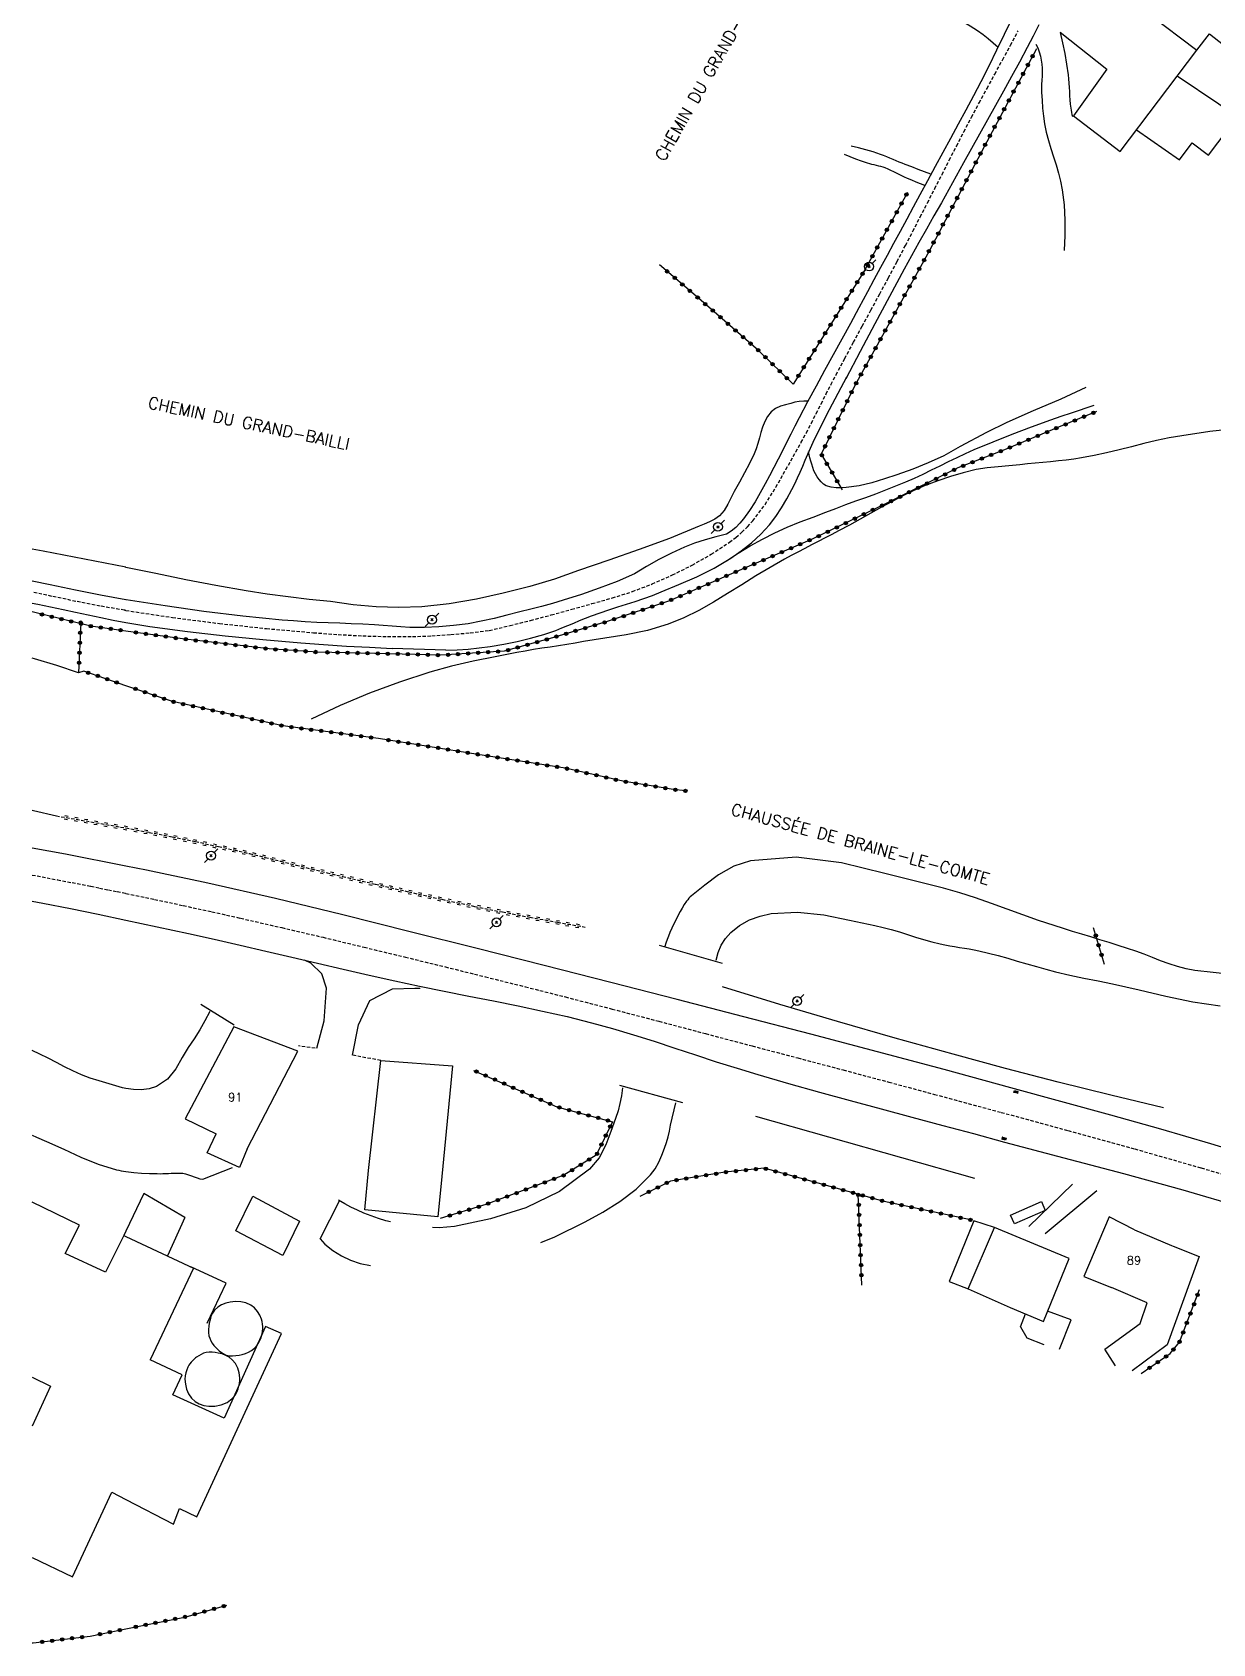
# Model space of a CAD drawing. Header units: millimetres. Extents: x 145000 to 146000, y 142999 to 144002.
# Drawn here: x 145000 to 145176.3, y 143210.7 to 143451.3 of the extents above; entities that cross this region are included whole.
import ezdxf
from ezdxf.enums import TextEntityAlignment as Align

# ---------------------------------------------------------------- set-up
doc = ezdxf.new("R2010")
doc.units = ezdxf.units.MM
doc.linetypes.add('DASHED', pattern=[0.75, 0.5, -0.25])
doc.layers.get('0').update_dxf_attribs({"linetype": 'CONTINUOUS'})
for name, color, linetype in [('W0001', 6, 'DASHED'), ('W0008', 7, 'CONTINUOUS'), ('W0017', 7, 'CONTINUOUS'), ('W0071', 7, 'CONTINUOUS'), ('W0101', 7, 'CONTINUOUS'), ('W0104', 1, 'CONTINUOUS'), ('W0112', 1, 'DASHED'), ('W0120', 7, 'CONTINUOUS'), ('W0211', 2, 'CONTINUOUS'), ('W0214', 2, 'CONTINUOUS'), ('W0220', 5, 'DASHED'), ('W0300', 7, 'CONTINUOUS'), ('W0322', 7, 'CONTINUOUS'), ('W0323', 7, 'CONTINUOUS'), ('W0401', 7, 'CONTINUOUS'), ('W0473', 7, 'CONTINUOUS'), ('W0510', 5, 'CONTINUOUS'), ('W0989', 7, 'CONTINUOUS'), ('W0991', 7, 'CONTINUOUS')]:
    doc.layers.add(name, color=color, linetype=linetype)
doc.styles.get("Standard").update_dxf_attribs({"font": 'romans.shx', "width": 0.85})

# ---------------------------------------------------------------- blocks, each defined once
blk = doc.blocks.new('T473')
for p, q in [((-0.166667, 0.166667), (0.166667, -0.166667)), ((-0.166667, -0.166667), (0.166667, 0.166667)), ((0.500001, 0.500001), (1.000002, 1.000002)), ((-1.000002, -1.000002), (-0.500001, -0.500001))]:
    blk.add_line(p, q)
blk.add_ellipse((0, 0), major_axis=(0.471405, 0.471405), ratio=1, start_param=5.4977871438, end_param=11.780972451)
blk = doc.blocks.new('T401')
for p, q in [((-0.3, 0.3), (0, 0.3)), ((-0.3, -0.25), (-0.3, 0.3)), ((-0.3, 0.15), (0, 0.15)), ((-0.3, 0), (0, 0)), ((0, 0.3), (0, -0.25)), ((-0.3, -0.15), (0, -0.15)), ((-0.3, -0.25), (-0.3, -0.3)), ((-0.3, -0.3), (0, -0.3)), ((0, -0.3), (0, -0.25))]:
    blk.add_line(p, q)
blk = doc.blocks.new('t323o')
at = {"color": 0, "linetype": 'Continuous'}
for radius in [0.25, 0.15]:
    blk.add_circle((0, 0), radius, dxfattribs=at)
blk = doc.blocks.new('t322o')
at = {"color": 0, "linetype": 'Continuous'}
for radius in [0.25, 0.15]:
    blk.add_circle((0, 0), radius, dxfattribs=at)
blk = doc.blocks.new('t220o')
at = {"color": 0, "linetype": 'Continuous'}
for p, q in [((-0.25, 0.25), (0.25, 0.25)), ((-0.25, -0.25), (0.25, -0.25))]:
    blk.add_line(p, q, dxfattribs=at)

msp = doc.modelspace()

# ---------------------------------------------------------------- linework, layer by layer
at = {"layer": 'W0001'}
for points in [[(145014, 143364.96), (145020.97, 143363.92), (145027.96, 143363.02), (145034.97, 143362.26), (145041.99, 143361.64), (145045.68, 143361.37), (145049.37, 143361.17), (145053.07, 143361.06), (145056.77, 143361.07), (145059.65, 143361.17), (145062.52, 143361.36), (145065.39, 143361.63), (145068.25, 143361.98), (145071.35, 143362.71), (145074.43, 143363.48), (145077.5, 143364.29), (145080.56, 143365.14), (145083.59, 143365.98), (145086.63, 143366.84), (145089.64, 143367.79), (145092.59, 143368.92), (145095.59, 143370.26), (145098.54, 143371.73), (145101.4, 143373.36), (145104.14, 143375.17), (145105.08, 143375.88), (145105.97, 143376.65), (145106.81, 143377.47), (145107.6, 143378.35), (145109.43, 143380.79), (145111.05, 143383.37), (145112.55, 143386.01), (145114.04, 143388.65), (145114.83, 143390.07), (145115.6, 143391.5), (145116.35, 143392.94), (145117.09, 143394.39), (145117.82, 143395.84), (145118.55, 143397.29), (145119.29, 143398.73), (145120.04, 143400.17), (145121.33, 143402.59), (145122.63, 143405), (145123.94, 143407.41), (145125.25, 143409.81), (145126.55, 143412.22), (145127.85, 143414.63), (145129.14, 143417.05), (145130.41, 143419.48), (145131.51, 143421.59), (145132.6, 143423.72), (145133.69, 143425.84), (145134.78, 143427.96), (145135.87, 143430.08), (145136.95, 143432.21), (145138.05, 143434.33), (145139.14, 143436.45), (145140.27, 143438.61), (145141.42, 143440.77), (145142.58, 143442.92), (145143.75, 143445.06), (145144.92, 143447.21), (145146.08, 143449.36), (145147.23, 143451.52)], [(145014, 143364.96), (145013.94, 143364.97), (145013.87, 143364.98), (145013.81, 143364.99), (145013.75, 143365), (145010.13, 143365.62), (145006.52, 143366.32), (145002.92, 143367.07), (145000, 143367.7)], [(145000, 143325.46), (145003.78, 143324.75), (145008.74, 143323.78), (145010.06, 143323.52), (145011.37, 143323.25), (145012.69, 143322.99), (145014, 143322.72)], [(145014, 143322.72), (145018.28, 143321.82), (145022.56, 143320.9), (145026.84, 143319.97), (145031.11, 143319.01), (145037.27, 143317.6), (145043.43, 143316.16), (145049.57, 143314.68), (145055.72, 143313.2), (145061.7, 143311.74), (145067.67, 143310.26), (145073.64, 143308.77), (145079.61, 143307.26), (145086.59, 143305.45), (145093.57, 143303.63), (145100.54, 143301.78), (145107.51, 143299.94), (145114.32, 143298.15), (145121.12, 143296.35), (145127.92, 143294.54), (145134.72, 143292.71), (145144.7, 143290.02), (145154.68, 143287.31), (145164.64, 143284.56), (145174.58, 143281.72), (145180.43, 143280)]]:
    msp.add_lwpolyline(points, dxfattribs=at)
at = {"layer": 'W0008'}
for points in [[(145146.27, 143453.3), (145145.13, 143450.95), (145143.99, 143448.6), (145142.84, 143446.25), (145141.65, 143443.92), (145140.54, 143441.79), (145139.41, 143439.67), (145138.27, 143437.56), (145137.13, 143435.45), (145135.97, 143433.34), (145134.82, 143431.24), (145133.68, 143429.13), (145132.54, 143427.01), (145131.57, 143425.2), (145130.6, 143423.38), (145129.62, 143421.57), (145128.63, 143419.76), (145127.65, 143417.96), (145126.67, 143416.15), (145125.69, 143414.34), (145124.72, 143412.52), (145123.46, 143410.17), (145122.18, 143407.82), (145120.9, 143405.48), (145119.62, 143403.13), (145118.33, 143400.79), (145117.06, 143398.45), (145115.79, 143396.09), (145114.53, 143393.74), (145113.89, 143392.5), (145113.26, 143391.27), (145112.64, 143390.02), (145112.02, 143388.78), (145111.4, 143387.54), (145110.76, 143386.3), (145110.11, 143385.07), (145109.44, 143383.86), (145108.7, 143382.52), (145107.95, 143381.18), (145107.13, 143379.87), (145106.21, 143378.64), (145105.65, 143377.99), (145105.05, 143377.37), (145104.39, 143376.81), (145103.66, 143376.33)], [(145150.34, 143452.4), (145149.46, 143450.7), (145148.57, 143449), (145147.42, 143446.83), (145146.25, 143444.67), (145145.06, 143442.52), (145143.87, 143440.38), (145142.67, 143438.24), (145141.47, 143436.09), (145140.28, 143433.95), (145139.09, 143431.8), (145137.99, 143429.81), (145136.88, 143427.83), (145135.76, 143425.85), (145134.64, 143423.88), (145133.52, 143421.9), (145132.41, 143419.92), (145131.31, 143417.93), (145130.22, 143415.94), (145128.02, 143411.84), (145125.83, 143407.75), (145123.65, 143403.64), (145121.48, 143399.53)], [(145061.78, 143359.04), (145063.44, 143359.09), (145065.1, 143359.2), (145066.75, 143359.37), (145068.4, 143359.6), (145070.42, 143359.93), (145072.42, 143360.34), (145074.41, 143360.81), (145076.39, 143361.37), (145077.3, 143361.66), (145078.2, 143361.99), (145079.09, 143362.35), (145079.98, 143362.71), (145080.86, 143363.09), (145081.74, 143363.46), (145082.63, 143363.82), (145083.53, 143364.16), (145084.82, 143364.62), (145086.12, 143365.06), (145087.43, 143365.48), (145088.74, 143365.89), (145090.04, 143366.31), (145091.35, 143366.75), (145092.64, 143367.22), (145093.92, 143367.72), (145096.58, 143368.83), (145099.23, 143369.99), (145101.83, 143371.27), (145104.33, 143372.76), (145105.89, 143373.86), (145107.39, 143375.05), (145108.79, 143376.35), (145110.1, 143377.75), (145111.06, 143378.99), (145111.91, 143380.3), (145112.68, 143381.65), (145113.42, 143383.01), (145113.87, 143383.87), (145114.28, 143384.75), (145114.68, 143385.63), (145115.06, 143386.52), (145115.43, 143387.42), (145115.81, 143388.31), (145116.21, 143389.19), (145116.62, 143390.07), (145117.83, 143392.53), (145119.07, 143394.98), (145120.34, 143397.41), (145121.64, 143399.83)], [(145103.66, 143376.33), (145102.06, 143375.96), (145100.47, 143375.51), (145098.91, 143374.99), (145097.38, 143374.39), (145095.45, 143373.53), (145093.57, 143372.58), (145091.73, 143371.54), (145089.95, 143370.41)], [(145089.95, 143370.41), (145087.34, 143369.3), (145084.68, 143368.29), (145082, 143367.36), (145079.3, 143366.49), (145077.69, 143366.01), (145076.07, 143365.57), (145074.44, 143365.16), (145072.8, 143364.75), (145070.89, 143364.27), (145068.96, 143363.78), (145067.03, 143363.34), (145065.08, 143362.99), (145062.91, 143362.72), (145060.74, 143362.54), (145058.56, 143362.44), (145056.38, 143362.43)], [(145014, 143366.56), (145010.22, 143367.24), (145006.44, 143367.98), (145002.68, 143368.78), (145000, 143369.36)], [(145000, 143366.05), (145000.84, 143365.89), (145002.72, 143365.5), (145004.6, 143365.1), (145006.47, 143364.69), (145008.35, 143364.29), (145010.23, 143363.9), (145012.11, 143363.53), (145014, 143363.17)], [(145056.38, 143362.43), (145055.06, 143362.53), (145053.74, 143362.63), (145052.42, 143362.72), (145051.1, 143362.81), (145049.37, 143362.9), (145047.65, 143362.98), (145045.93, 143363.05), (145044.2, 143363.12), (145042.48, 143363.19), (145040.75, 143363.28), (145039.03, 143363.39), (145037.31, 143363.53), (145031.47, 143364.12), (145025.64, 143364.82), (145019.83, 143365.63), (145014.03, 143366.55), (145014.02, 143366.55), (145014.02, 143366.55), (145014.01, 143366.55), (145014, 143366.56)], [(145014, 143363.17), (145014.89, 143363.01), (145015.78, 143362.86), (145016.67, 143362.71), (145017.56, 143362.57), (145023.18, 143361.8), (145028.81, 143361.17), (145034.45, 143360.64), (145040.09, 143360.15), (145043.51, 143359.88), (145046.93, 143359.65), (145050.35, 143359.46), (145053.77, 143359.3)], [(145061.78, 143359.04), (145053.77, 143359.3)], [(145014, 143326.78), (145004.97, 143328.56), (145000, 143329.49)], [(145184.5, 143282.74), (145176.01, 143285.32), (145168.56, 143287.51), (145161.09, 143289.61), (145153.61, 143291.66), (145146.12, 143293.7), (145136.17, 143296.4), (145126.21, 143299.05), (145116.25, 143301.68), (145106.27, 143304.28), (145096.33, 143306.87), (145086.38, 143309.43), (145076.43, 143311.97), (145066.46, 143314.47), (145056.43, 143316.99), (145046.39, 143319.51), (145036.33, 143321.95), (145026.23, 143324.23), (145023.18, 143324.88), (145020.12, 143325.52), (145017.06, 143326.16), (145014, 143326.78)], [(145000, 143321.57), (145001.6, 143321.27), (145005.74, 143320.45), (145009.87, 143319.6), (145014, 143318.74)], [(145014, 143318.74), (145016.33, 143318.24), (145018.66, 143317.74), (145020.99, 143317.23), (145023.32, 143316.73), (145027.18, 143315.87), (145031.04, 143315), (145034.89, 143314.1), (145038.75, 143313.2), (145042.6, 143312.3), (145046.45, 143311.4), (145050.31, 143310.51), (145054.17, 143309.65), (145057.84, 143308.86), (145061.51, 143308.12), (145065.19, 143307.39), (145068.87, 143306.67), (145072.55, 143305.93), (145076.22, 143305.15), (145079.88, 143304.32), (145083.53, 143303.41), (145086.66, 143302.55), (145089.78, 143301.62), (145092.89, 143300.64), (145095.98, 143299.62), (145099.06, 143298.6), (145102.15, 143297.58), (145105.25, 143296.6), (145108.37, 143295.66), (145112.95, 143294.34), (145117.55, 143293.05), (145122.15, 143291.79), (145126.76, 143290.54), (145131.36, 143289.31), (145135.97, 143288.08), (145140.58, 143286.84), (145145.19, 143285.59), (145154.06, 143283.21), (145162.95, 143280.87), (145171.83, 143278.46), (145180.65, 143275.87)]]:
    msp.add_lwpolyline(points, dxfattribs=at)
at = {"layer": 'W0017'}
for points in [[(145042.49, 143299.59), (145043.58, 143303.7), (145043.96, 143308.57), (145043.24, 143310.72), (145041.62, 143312.31), (145040.64, 143312.76)], [(145047.81, 143298.57), (145048.7, 143303.11), (145050.39, 143306.72), (145053.82, 143308.49), (145057.15, 143308.57), (145057.92, 143308.55)], [(145155.35, 143279.28), (145148.84, 143272.98)], [(145151.28, 143271.91), (145158.98, 143278.36)]]:
    msp.add_lwpolyline(points, dxfattribs=at)
at = {"layer": 'W0071'}
for points in [[(145144.23, 143449.02), (145143.51, 143449.68), (145142.75, 143450.32), (145141.98, 143450.93), (145141.18, 143451.51), (145140.63, 143451.88), (145140.06, 143452.23), (145139.48, 143452.56), (145138.89, 143452.87)], [(145149.87, 143449.54), (145150.15, 143448.96), (145150.38, 143448.36), (145150.56, 143447.75), (145150.69, 143447.13), (145150.77, 143446.53), (145150.81, 143445.92), (145150.81, 143445.32), (145150.79, 143444.72), (145150.75, 143444.12), (145150.73, 143443.52), (145150.72, 143442.92), (145150.73, 143442.32), (145150.79, 143441.14), (145150.87, 143439.96), (145150.99, 143438.79), (145151.16, 143437.62), (145151.43, 143436.37), (145151.75, 143435.14), (145152.12, 143433.92), (145152.51, 143432.71), (145152.9, 143431.5), (145153.26, 143430.28), (145153.57, 143429.04), (145153.81, 143427.79), (145154.09, 143425.52), (145154.21, 143423.24), (145154.2, 143420.96), (145154.12, 143418.69)], [(145153.5, 143451.28), (145153.86, 143449.71), (145154.18, 143448.12), (145154.45, 143446.54), (145154.69, 143444.94), (145154.76, 143444.32), (145154.81, 143443.7), (145154.85, 143443.07), (145154.88, 143442.45), (145154.91, 143441.82), (145154.95, 143441.2), (145155, 143440.58), (145155.08, 143439.95), (145155.13, 143439.65), (145155.19, 143439.34), (145155.26, 143439.04), (145155.33, 143438.74)], [(145133.29, 143428.42), (145132.64, 143428.67), (145131.99, 143428.93), (145131.34, 143429.2), (145130.7, 143429.48), (145130.28, 143429.66), (145129.87, 143429.86), (145129.47, 143430.07), (145129.06, 143430.28), (145128.65, 143430.48), (145128.23, 143430.68), (145127.81, 143430.86), (145127.39, 143431.03), (145127.06, 143431.14), (145126.73, 143431.24), (145126.4, 143431.32), (145126.06, 143431.4), (145125.73, 143431.48), (145125.39, 143431.56), (145125.06, 143431.65), (145124.73, 143431.75), (145123.86, 143432.04), (145123, 143432.35), (145122.14, 143432.69), (145121.3, 143433.04)], [(145134.2, 143430.13), (145133.25, 143430.47), (145132.29, 143430.82), (145131.33, 143431.18), (145130.38, 143431.54), (145129.92, 143431.73), (145129.46, 143431.92), (145129, 143432.12), (145128.54, 143432.32), (145128.08, 143432.52), (145127.61, 143432.71), (145127.14, 143432.89), (145126.67, 143433.06), (145125.59, 143433.42), (145124.5, 143433.74), (145123.4, 143434.03), (145122.29, 143434.3)], [(145157.32, 143398.23), (145157.32, 143398.23), (145157.32, 143398.23), (145153.6, 143396.52), (145149.45, 143394.79), (145149.45, 143394.79), (145145.55, 143393.03), (145145.55, 143393.03), (145145.55, 143393.03), (145142.49, 143391.53), (145142.49, 143391.53), (145142.49, 143391.53), (145138.59, 143389.45), (145138.59, 143389.45), (145138.59, 143389.45), (145138.59, 143389.45), (145136.12, 143388.03), (145133.81, 143387.02), (145131.48, 143386.06), (145129.11, 143385.21), (145127.27, 143384.61), (145125.4, 143384.04), (145123.5, 143383.59), (145121.56, 143383.33), (145120.82, 143383.28), (145120.06, 143383.26), (145119.3, 143383.35), (145118.56, 143383.58), (145118.15, 143383.83), (145117.79, 143384.16), (145117.49, 143384.52), (145117.21, 143384.9), (145116.95, 143385.35), (145116.74, 143385.83), (145116.56, 143386.33), (145116.4, 143386.82), (145116.25, 143387.27), (145116.13, 143387.73), (145116.02, 143388.19), (145115.93, 143388.66)], [(145103.69, 143372.38), (145105.43, 143373.53), (145107.21, 143374.61), (145109.03, 143375.62), (145110.88, 143376.57), (145112.76, 143377.42), (145114.67, 143378.18), (145116.6, 143378.91), (145118.52, 143379.64), (145120.01, 143380.21), (145121.51, 143380.76), (145123, 143381.31), (145124.5, 143381.85), (145126, 143382.4), (145127.49, 143382.97), (145128.98, 143383.55), (145130.45, 143384.16), (145131.74, 143384.73), (145133.02, 143385.32), (145134.3, 143385.94), (145135.56, 143386.56), (145136.83, 143387.19), (145138.1, 143387.81), (145139.37, 143388.41), (145140.67, 143388.98), (145143.5, 143390.16), (145146.35, 143391.29), (145149.23, 143392.37), (145152.11, 143393.42), (145153.65, 143393.96), (145155.19, 143394.47), (145158.59, 143395.62)]]:
    msp.add_lwpolyline(points, dxfattribs=at)
at = {"layer": 'W0101'}
for points in [[(145032.1, 143284.56), (145039.68, 143299.18), (145030.11, 143302.8), (145022.82, 143289.04), (145027.48, 143286.79)], [(145032.1, 143284.56), (145030.93, 143281.78), (145026.14, 143283.98), (145027.48, 143286.79)], [(145164.62, 143272.47), (145160.84, 143274.43), (145157.05, 143265.49), (145161.19, 143263.88)], [(145164.62, 143272.47), (145170.15, 143270.13)], [(145170.37, 143270.05), (145174.25, 143268.52), (145169.48, 143255.29), (145164.26, 143251.43)], [(145166.48, 143261.6), (145161.19, 143263.88)], [(145161.76, 143252.17), (145160.18, 143254.65), (145165.43, 143258.48), (145166.48, 143261.6)]]:
    msp.add_lwpolyline(points, dxfattribs=at)
at = {"layer": 'W0104'}
for points in [[(145153.5, 143451.33), (145160.45, 143445.79), (145155.49, 143438.8), (145162.46, 143433.49), (145173.89, 143448.64), (145175.78, 143451.08), (145180.91, 143447.01), (145189.04, 143440.74), (145193.82, 143446.5), (145195.61, 143445.1), (145198.22, 143448.33), (145196.12, 143449.9), (145198.01, 143452.34), (145190.04, 143458.59), (145197.63, 143468.55), (145191.75, 143473.45)], [(145159.68, 143459.42), (145173.89, 143448.64)], [(145164.92, 143436.75), (145171.31, 143432.23), (145173.21, 143434.81), (145175.64, 143432.97), (145179.96, 143438.68), (145177.2, 143440.56), (145170.95, 143444.75)], [(145007.04, 143273.19), (145000, 143276.62)], [(145022.78, 143274.34), (145016.66, 143277.91), (145014, 143272.28)], [(145022.78, 143274.34), (145020.19, 143268.59)], [(145013.7, 143271.64), (145010.92, 143266.16), (145004.93, 143268.94), (145007.04, 143273.19)], [(145014, 143272.28), (145013.7, 143271.64)], [(145013.7, 143271.64), (145014, 143271.5)], [(145014, 143271.5), (145024.08, 143266.76), (145017.63, 143253.08)], [(145139.77, 143263.65), (145143.69, 143272.83)], [(145170.15, 143270.13), (145170.37, 143270.05)], [(145026.12, 143258.56), (145028.95, 143264.5), (145023.67, 143266.95)], [(145147.56, 143258), (145148.32, 143259.92)], [(145153.42, 143254.65), (145155.13, 143259.03), (145151.63, 143260.32)], [(145014, 143232.23), (145021.12, 143228.55), (145022.01, 143230.87), (145024.6, 143229.63), (145037.22, 143256.98), (145034.84, 143258.07), (145028.66, 143244.34), (145021, 143247.85), (145022.4, 143250.81), (145017.63, 143253.08)], [(145147.56, 143258), (145148.52, 143256.34), (145151.04, 143255.35)], [(145000, 143250.47), (145002.72, 143249.16), (145000, 143243.15)], [(145000, 143223.57), (145006.03, 143220.68), (145011.88, 143233.33), (145014, 143232.23)]]:
    msp.add_lwpolyline(points, dxfattribs=at)
for points in [[(145049.66, 143275.48), (145050.2, 143281.32), (145052.04, 143297.76), (145062.78, 143296.98), (145061.18, 143280.45), (145060.58, 143274.44)], [(145032.93, 143277.53), (145039.91, 143273.77), (145037.42, 143268.64), (145030.39, 143272.32)], [(145146.1, 143274.66), (145150.7, 143276.69), (145151.27, 143275.39), (145146.67, 143273.36)], [(145140.63, 143273.8), (145136.93, 143264.77), (145139.77, 143263.65), (145146.05, 143260.88), (145151, 143258.79), (145154.87, 143268.19), (145143.69, 143272.83)], [(145028.95, 143253.79), (145029.44, 143253.68), (145029.93, 143253.66), (145030.41, 143253.7), (145030.89, 143253.77), (145031.37, 143253.87), (145031.84, 143254.01), (145032.3, 143254.2), (145032.73, 143254.46), (145033.17, 143254.83), (145033.57, 143255.26), (145033.89, 143255.74), (145034.14, 143256.27), (145034.25, 143256.62), (145034.33, 143256.97), (145034.39, 143257.33), (145034.42, 143257.69), (145034.42, 143258.05), (145034.39, 143258.41), (145034.32, 143258.77), (145034.23, 143259.12), (145033.98, 143259.74), (145033.64, 143260.31), (145033.2, 143260.82), (145032.66, 143261.23), (145031.92, 143261.56), (145031.13, 143261.74), (145030.34, 143261.77), (145029.55, 143261.69), (145028.9, 143261.54), (145028.28, 143261.29), (145027.71, 143260.94), (145027.21, 143260.49), (145026.9, 143260.05), (145026.69, 143259.56), (145026.55, 143259.05), (145026.44, 143258.55), (145026.36, 143258.09), (145026.32, 143257.62), (145026.32, 143257.14), (145026.39, 143256.67), (145026.51, 143256.28), (145026.68, 143255.91), (145026.88, 143255.56), (145027.13, 143255.23), (145027.51, 143254.8), (145027.93, 143254.39), (145028.42, 143254.05)], [(145024.54, 143253.47), (145024.38, 143253.35), (145024.22, 143253.21), (145024.07, 143253.07), (145023.93, 143252.92), (145023.74, 143252.7), (145023.56, 143252.48), (145023.4, 143252.25), (145023.26, 143251.99), (145023.08, 143251.57), (145022.93, 143251.13), (145022.83, 143250.67), (145022.81, 143250.19), (145022.88, 143249.44), (145023.03, 143248.7), (145023.32, 143247.98), (145023.77, 143247.34), (145024.31, 143246.85), (145024.95, 143246.48), (145025.63, 143246.24), (145026.35, 143246.14), (145027.29, 143246.16), (145028.21, 143246.34), (145029.09, 143246.71), (145029.86, 143247.29), (145030.15, 143247.6), (145030.39, 143247.96), (145030.59, 143248.33), (145030.75, 143248.73), (145030.86, 143249.13), (145030.94, 143249.55), (145030.98, 143249.96), (145030.98, 143250.38), (145030.9, 143251.12), (145030.68, 143251.84), (145030.34, 143252.5), (145029.88, 143253.09), (145029.42, 143253.47), (145028.89, 143253.74), (145028.34, 143253.94), (145027.78, 143254.08), (145027.33, 143254.18), (145026.88, 143254.23), (145026.42, 143254.23), (145025.96, 143254.17), (145025.58, 143254.05), (145025.21, 143253.88), (145024.87, 143253.68)]]:
    msp.add_lwpolyline(points, close=True, dxfattribs=at)
at = {"layer": 'W0112'}
for points in [[(145042.26, 143299.59), (145039.77, 143299.95)], [(145052.04, 143297.76), (145047.81, 143298.57)]]:
    msp.add_lwpolyline(points, dxfattribs=at)
at = {"layer": 'W0120'}
for points in [[(145093.61, 143315.01), (145103.04, 143312.31)], [(145025.16, 143306.2), (145030.17, 143303.11)], [(145097.17, 143291.46), (145087.77, 143294.03)], [(145025.49, 143280.03), (145029.9, 143281.78)], [(145042.99, 143271.13), (145045.89, 143276.83)]]:
    msp.add_lwpolyline(points, dxfattribs=at)
at = {"layer": 'W0211'}
for points in [[(145115.87, 143396.21), (145115.21, 143396.2), (145114.55, 143396.15), (145113.9, 143396.04), (145113.26, 143395.89), (145112.51, 143395.69), (145111.75, 143395.46), (145111.01, 143395.11), (145110.37, 143394.61), (145109.81, 143393.92), (145109.38, 143393.16), (145109.05, 143392.35), (145108.79, 143391.53), (145108.58, 143390.72), (145108.36, 143389.91), (145108.12, 143389.11), (145107.8, 143388.33), (145107.11, 143386.91), (145106.37, 143385.51), (145105.61, 143384.13), (145104.84, 143382.75), (145104.35, 143381.82), (145103.88, 143380.85), (145103.33, 143379.91), (145102.62, 143379.09), (145101.93, 143378.57), (145101.15, 143378.18), (145100.36, 143377.86), (145099.58, 143377.54), (145095.14, 143375.72), (145090.64, 143374.05), (145086.11, 143372.48), (145081.58, 143370.92), (145079.78, 143370.29), (145077.98, 143369.66), (145076.16, 143369.08), (145074.33, 143368.56), (145070.34, 143367.57), (145066.33, 143366.66), (145062.28, 143365.93), (145058.18, 143365.5), (145054.76, 143365.39), (145051.34, 143365.49), (145047.93, 143365.79), (145044.55, 143366.31)], [(145180.05, 143392.13), (145175.85, 143391.66), (145171.66, 143391.06), (145169.77, 143390.72), (145167.89, 143390.32), (145166.02, 143389.87), (145164.16, 143389.41), (145162.3, 143388.94), (145160.43, 143388.49), (145158.56, 143388.08), (145156.67, 143387.73), (145155.53, 143387.56), (145154.38, 143387.41), (145153.23, 143387.28), (145152.08, 143387.17), (145150.93, 143387.06), (145149.78, 143386.95), (145148.64, 143386.84), (145147.49, 143386.72), (145145.86, 143386.57), (145144.23, 143386.43), (145142.59, 143386.26), (145140.98, 143385.99), (145139.03, 143385.53), (145137.11, 143384.98), (145135.21, 143384.34), (145133.35, 143383.62), (145131.67, 143382.89), (145130.02, 143382.09), (145128.4, 143381.25), (145126.8, 143380.37), (145125.21, 143379.48), (145123.62, 143378.58), (145122.02, 143377.7), (145120.41, 143376.83), (145119.4, 143376.31), (145118.39, 143375.79), (145117.38, 143375.26), (145116.37, 143374.74), (145115.36, 143374.22), (145114.35, 143373.69), (145113.34, 143373.16), (145112.34, 143372.62), (145110.18, 143371.4), (145108.05, 143370.12), (145105.95, 143368.8), (145103.85, 143367.48), (145101.71, 143366.19), (145099.53, 143364.98), (145097.28, 143363.87), (145094.97, 143362.91), (145091.87, 143361.97), (145088.69, 143361.34), (145085.5, 143360.84), (145082.34, 143360.32), (145081.1, 143360.09), (145079.85, 143359.89), (145078.6, 143359.69), (145077.35, 143359.5), (145076.1, 143359.31), (145074.86, 143359.11), (145073.61, 143358.9), (145072.37, 143358.67), (145069.11, 143358.04), (145065.84, 143357.39), (145062.6, 143356.66), (145059.39, 143355.77), (145054.85, 143354.27), (145050.37, 143352.6), (145045.97, 143350.75), (145041.64, 143348.72)], [(145014, 143371.4), (145013.99, 143371.4), (145013.99, 143371.4), (145013.98, 143371.4), (145013.97, 143371.41), (145007.79, 143372.62), (145001.61, 143373.8), (145000, 143374.13)], [(145044.55, 143366.31), (145041.38, 143366.62), (145038.22, 143366.99), (145035.07, 143367.41), (145031.93, 143367.89), (145027.43, 143368.67), (145022.95, 143369.55), (145018.47, 143370.48), (145014, 143371.4)], [(145006.93, 143355.65), (145003.65, 143356.72), (145000.35, 143357.74), (145000, 143357.84)]]:
    msp.add_lwpolyline(points, dxfattribs=at)
at = {"layer": 'W0214'}
msp.add_lwpolyline([(145000, 143335.13), (145000.19, 143335.09), (145003.6, 143334.3)], dxfattribs=at)
at = {"layer": 'W0220'}
for points in [[(145003.6, 143334.3), (145014, 143332.49)], [(145014, 143332.49), (145017.46, 143331.83), (145020.92, 143331.15), (145024.38, 143330.45), (145027.83, 143329.72), (145030.15, 143329.2), (145032.47, 143328.66), (145034.79, 143328.1), (145037.1, 143327.52), (145039.41, 143326.94), (145041.72, 143326.36), (145044.03, 143325.8), (145046.35, 143325.24), (145051.28, 143324.09), (145056.22, 143322.95), (145061.16, 143321.83), (145066.11, 143320.77), (145070.22, 143319.95), (145074.33, 143319.16), (145078.45, 143318.4), (145082.57, 143317.69)]]:
    msp.add_lwpolyline(points, dxfattribs=at)
at = {"layer": 'W0300'}
for points in [[(145168.95, 143290.68), (145161.06, 143292.58), (145153.2, 143294.55), (145145.34, 143296.59), (145137.51, 143298.69), (145128.87, 143301.1), (145120.24, 143303.57), (145111.64, 143306.13), (145103.06, 143308.76)], [(145108.01, 143289.45), (145140.72, 143280.2)]]:
    msp.add_lwpolyline(points, dxfattribs=at)
at = {"layer": 'W0322'}
for points in [[(145014, 143361.89), (145008.76, 143362.62), (145000, 143364.74)], [(145042.59, 143358.74), (145035.39, 143359.21), (145022.43, 143360.71), (145014, 143361.89)], [(145014, 143353.73), (145007.7, 143355.89), (145006.93, 143355.65)], [(145051.71, 143345.84), (145037.43, 143347.72), (145020.96, 143351.35), (145014, 143353.73)], [(145097.55, 143338.02), (145095.71, 143338.24), (145088.21, 143339.45), (145079.6, 143341.4), (145066.54, 143343.48), (145051.71, 143345.84)], [(145014, 143212.9), (145022.97, 143214.71), (145029.07, 143216.43)], [(145008.65, 143211.83), (145014, 143212.9)]]:
    msp.add_lwpolyline(points, dxfattribs=at)
at = {"layer": 'W0323'}
for points in [[(145149.97, 143448.8), (145142.14, 143434.21), (145133.93, 143418.62), (145122.85, 143398.54), (145117.82, 143388.31), (145120.97, 143382.97)], [(145130.72, 143427.37), (145124.14, 143415.46), (145113.61, 143398.74)], [(145113.61, 143398.74), (145108.49, 143403.75), (145099.49, 143411.6), (145093.66, 143416.57)], [(145158.94, 143394.66), (145153.25, 143392.32), (145144.94, 143388.86), (145138.24, 143386.24), (145127.93, 143381.12), (145116.47, 143375.61), (145106.73, 143371.44), (145095.18, 143366.42), (145085.85, 143363.3), (145077.71, 143360.89), (145070.48, 143358.89), (145061.04, 143358.3), (145053.32, 143358.5), (145042.59, 143358.74)], [(145007.24, 143363.14), (145006.93, 143355.65)], [(145160.1, 143312.09), (145158.49, 143317.55)], [(145065.92, 143296.29), (145078.33, 143290.86), (145086.65, 143288.6), (145084.22, 143283.61), (145079.37, 143280.63), (145067.76, 143276.26), (145060.94, 143274.17)], [(145140.37, 143273.9), (145127.22, 143276.73), (145109.29, 143281.67), (145103.44, 143281.08), (145095.3, 143279.75), (145090.73, 143277.48)], [(145123.88, 143264.21), (145123.36, 143277.8)], [(145165.62, 143251.02), (145169.91, 143254), (145171.31, 143255.7), (145174.33, 143263.55)], [(145000, 143210.81), (145000.14, 143210.79), (145008.65, 143211.83)]]:
    msp.add_lwpolyline(points, dxfattribs=at)
at = {"layer": 'W0510'}
for points in [[(145179.09, 143310.6), (145173.62, 143311.2), (145172.31, 143311.46), (145171.02, 143311.81), (145169.76, 143312.22), (145168.51, 143312.67), (145167.27, 143313.15), (145166.04, 143313.62), (145164.8, 143314.08), (145163.55, 143314.51), (145162.18, 143314.94), (145160.82, 143315.37), (145159.45, 143315.79), (145158.08, 143316.21), (145156.72, 143316.63), (145155.35, 143317.05), (145153.98, 143317.48), (145152.62, 143317.91), (145150.26, 143318.69), (145147.91, 143319.52), (145145.57, 143320.36), (145143.23, 143321.21), (145140.87, 143322.03), (145138.5, 143322.8), (145136.1, 143323.5), (145133.68, 143324.11), (145127.34, 143325.69), (145120.83, 143327.26), (145114.06, 143328.13), (145107.25, 143327.59), (145104.76, 143326.77), (145102.49, 143325.48), (145100.43, 143323.95), (145098.46, 143322.36), (145098.26, 143322.18), (145098.07, 143321.98), (145097.89, 143321.77), (145097.72, 143321.55), (145097.37, 143321.05), (145097.06, 143320.53), (145096.76, 143319.99), (145096.48, 143319.45), (145096.14, 143318.82), (145095.82, 143318.18), (145095.52, 143317.53), (145095.23, 143316.87), (145095.02, 143316.35), (145094.82, 143315.83), (145094.64, 143315.3), (145094.47, 143314.77)], [(145102.15, 143312.74), (145102.43, 143313.9), (145102.88, 143314.99), (145103.51, 143315.99), (145104.3, 143316.88), (145105.63, 143317.94), (145107.11, 143318.75), (145108.7, 143319.33), (145110.33, 143319.7), (145114.29, 143319.93), (145118.22, 143319.49), (145122.05, 143318.71), (145125.81, 143317.91), (145127.05, 143317.64), (145128.28, 143317.32), (145129.49, 143316.96), (145130.7, 143316.58), (145131.9, 143316.2), (145133.11, 143315.82), (145134.33, 143315.48), (145135.56, 143315.17), (145136.28, 143315.02), (145137.01, 143314.89), (145137.74, 143314.77), (145138.47, 143314.65), (145139.2, 143314.54), (145139.93, 143314.42), (145140.66, 143314.29), (145141.38, 143314.14), (145142.82, 143313.8), (145144.26, 143313.42), (145145.68, 143313.02), (145147.1, 143312.6), (145148.52, 143312.19), (145149.95, 143311.78), (145151.38, 143311.38), (145152.81, 143311.02), (145154.93, 143310.53), (145157.06, 143310.08), (145159.19, 143309.65), (145161.32, 143309.22), (145165.31, 143308.32), (145169.3, 143307.37), (145173.32, 143306.51), (145177.39, 143305.93)], [(145026.53, 143305.08), (145025.79, 143303.7), (145025.01, 143302.34), (145024.17, 143301.01), (145023.3, 143299.72), (145022.37, 143298.19), (145021.44, 143296.52), (145020.21, 143294.96), (145018.57, 143293.86), (145017.45, 143293.51), (145016.29, 143293.37), (145015.14, 143293.41), (145014, 143293.58)], [(145014, 143293.58), (145013.49, 143293.7), (145012.99, 143293.83), (145012.48, 143293.97), (145011.98, 143294.12), (145011.49, 143294.28), (145010.99, 143294.43), (145010.49, 143294.58), (145009.99, 143294.72), (145008.65, 143295.13), (145007.35, 143295.64), (145006.07, 143296.21), (145004.83, 143296.83), (145003.6, 143297.47), (145002.37, 143298.11), (145001.13, 143298.73), (145000, 143299.24)], [(145088.13, 143293.67), (145087.98, 143292.51), (145087.77, 143291.36), (145087.48, 143290.23), (145087.12, 143289.12), (145086.42, 143287.15), (145085.66, 143285.15), (145084.64, 143283.23), (145083.23, 143281.55), (145078.73, 143278.18), (145073.69, 143275.76), (145068.42, 143274.11), (145063.07, 143272.99), (145060.76, 143272.78), (145059.76, 143272.82)], [(145095.3, 143288.11), (145096.09, 143291.45)], [(145000, 143286.63), (145000.66, 143286.33), (145002.15, 143285.67), (145004.7, 143284.52), (145007.25, 143283.34), (145009.86, 143282.27), (145012.56, 143281.45), (145012.92, 143281.37), (145013.28, 143281.29), (145013.64, 143281.23), (145014, 143281.17)], [(145075.94, 143270.6), (145078.03, 143271.45), (145082.59, 143273.65), (145085.22, 143275.1), (145087.77, 143276.71), (145090.17, 143278.56), (145092.32, 143280.7), (145093, 143281.61), (145093.56, 143282.59), (145094.02, 143283.62), (145094.44, 143284.66), (145094.73, 143285.5), (145094.98, 143286.36), (145095.16, 143287.23), (145095.3, 143288.11)], [(145014, 143281.17), (145015.17, 143281.03), (145016.34, 143280.96), (145017.51, 143280.91), (145018.68, 143280.87), (145019.1, 143280.86), (145019.52, 143280.87), (145019.93, 143280.89), (145020.35, 143280.91), (145020.76, 143280.93), (145021.18, 143280.95), (145021.6, 143280.96), (145022.01, 143280.96), (145022.47, 143280.92), (145022.91, 143280.82), (145023.35, 143280.69), (145023.77, 143280.54), (145024.19, 143280.38), (145024.62, 143280.24), (145025.05, 143280.11), (145025.49, 143280.03)], [(145053.48, 143273.68), (145052.8, 143273.83), (145051.69, 143274.17), (145050.59, 143274.55), (145049.52, 143274.98), (145048.55, 143275.4), (145047.59, 143275.86), (145046.66, 143276.37), (145045.75, 143276.91)], [(145042.99, 143271.13), (145043.71, 143270.36)], [(145043.71, 143270.36), (145044.88, 143269.4), (145046.16, 143268.58), (145047.53, 143267.93), (145048.96, 143267.44), (145050.49, 143267.13)]]:
    msp.add_lwpolyline(points, dxfattribs=at)

# ---------------------------------------------------------------- block references
at = {"layer": 'W0220'}
for p, rotation in [((145005.08, 143334.05), 350.0918465958378), ((145006.55, 143333.79), 350.0918465958378), ((145008.03, 143333.53), 350.0918465958378), ((145009.51, 143333.27), 350.0918465958378), ((145010.99, 143333.01), 350.0918465958378), ((145012.46, 143332.76), 350.0918465958378), ((145013.94, 143332.5), 350.0918465958378), ((145015.47, 143332.21), 349.2626059268641), ((145016.95, 143331.93), 349.2626059268641), ((145018.42, 143331.64), 348.8728395244), ((145019.89, 143331.35), 348.8728395244), ((145021.36, 143331.06), 348.4719364038884), ((145022.83, 143330.76), 348.4719364038884), ((145024.3, 143330.46), 348.4719364038884), ((145025.77, 143330.15), 348.0598966540475), ((145027.24, 143329.84), 348.0598966540475), ((145028.7, 143329.52), 347.4927354233221), ((145030.17, 143329.2), 346.8420562592072), ((145031.63, 143328.85), 346.8420562592072), ((145033.09, 143328.51), 346.3531167962263), ((145034.55, 143328.15), 346.3531167962263), ((145036, 143327.79), 346.0259397473313), ((145037.46, 143327.43), 345.8997275344666), ((145038.91, 143327.06), 345.8997275344666), ((145040.37, 143326.7), 345.9745143622329), ((145041.82, 143326.34), 346.2111544452334), ((145043.28, 143325.98), 346.2111544452334), ((145044.74, 143325.63), 346.6096367751481), ((145046.2, 143325.28), 346.6096367751481), ((145047.66, 143324.94), 346.83837329917), ((145049.12, 143324.6), 346.83837329917), ((145050.58, 143324.25), 346.83837329917), ((145052.04, 143323.91), 346.9407973285344), ((145053.5, 143323.58), 346.9407973285344), ((145054.96, 143323.24), 346.9407973285344), ((145056.42, 143322.9), 347.3098591515054), ((145057.89, 143322.57), 347.3098591515054), ((145059.35, 143322.24), 347.3098591515054), ((145060.81, 143321.91), 347.3098591515054), ((145062.28, 143321.59), 347.9455121946372), ((145063.75, 143321.28), 347.9455121946372), ((145065.21, 143320.97), 347.9455121946372), ((145066.68, 143320.66), 348.5835264553823), ((145068.15, 143320.36), 348.5835264553823), ((145069.62, 143320.07), 348.5835264553823), ((145071.09, 143319.78), 349.1134782935093), ((145072.57, 143319.49), 349.1134782935093), ((145074.04, 143319.21), 349.1134782935093), ((145075.51, 143318.94), 349.6434292563123), ((145076.99, 143318.67), 349.6434292563123), ((145078.47, 143318.4), 350.1733793435718), ((145079.94, 143318.14), 350.1733793435718), ((145081.42, 143317.89), 350.1733793435718)]:
    msp.add_blockref('t220o', p, dxfattribs=dict(at, rotation=rotation))
at = {"layer": 'W0322'}
for p, rotation in [((145001.46, 143364.38), 166.4029022339147), ((145002.92, 143364.03), 166.4029022339147), ((145004.37, 143363.68), 166.4029022339147), ((145005.83, 143363.33), 166.4029022339147), ((145007.29, 143362.97), 166.4029022339147), ((145008.75, 143362.62), 166.4029022339147), ((145010.23, 143362.41), 172.0658942423902), ((145011.72, 143362.21), 172.0658942423902), ((145013.2, 143362), 172.0658942423902), ((145015.49, 143361.68), 172.0658942425959), ((145016.97, 143361.47), 172.0658942425959), ((145018.46, 143361.27), 172.0658942425959), ((145019.94, 143361.06), 172.0658942425959), ((145021.43, 143360.85), 172.0658942425959), ((145022.92, 143360.66), 173.3994341919665), ((145024.41, 143360.48), 173.3994341919665), ((145025.9, 143360.31), 173.3994341919665), ((145027.39, 143360.14), 173.3994341919665), ((145028.88, 143359.97), 173.3994341919665), ((145030.37, 143359.79), 173.3994341919665), ((145031.86, 143359.62), 173.3994341919665), ((145033.35, 143359.45), 173.3994341919665), ((145034.84, 143359.28), 173.3994341919665), ((145036.33, 143359.15), 176.2567154452473), ((145037.83, 143359.05), 176.2567154452473), ((145039.32, 143358.96), 176.2567154452473), ((145040.82, 143358.86), 176.2567154452473), ((145042.32, 143358.76), 176.2567154452473), ((145008.36, 143355.66), 161.0922477113573), ((145009.78, 143355.18), 161.0922477113573), ((145011.2, 143354.69), 161.0922477113573), ((145012.61, 143354.21), 161.0922477113573), ((145015.42, 143353.24), 161.0922477113818), ((145016.84, 143352.76), 161.0922477113818), ((145018.26, 143352.27), 161.0922477113818), ((145019.68, 143351.79), 161.0922477113818), ((145021.1, 143351.32), 167.5905905702514), ((145022.56, 143350.99), 167.5905905702514), ((145024.03, 143350.67), 167.5905905702514), ((145025.49, 143350.35), 167.5905905702514), ((145026.96, 143350.03), 167.5905905702514), ((145028.42, 143349.7), 167.5905905702514), ((145029.89, 143349.38), 167.5905905702514), ((145031.35, 143349.06), 167.5905905702514), ((145032.82, 143348.74), 167.5905905702514), ((145034.28, 143348.41), 167.5905905702514), ((145035.75, 143348.09), 167.5905905702514), ((145037.21, 143347.77), 167.5905905702514), ((145038.7, 143347.55), 172.5068412994395), ((145040.19, 143347.36), 172.5068412994395), ((145041.67, 143347.16), 172.5068412994395), ((145043.16, 143346.97), 172.5068412994395), ((145044.65, 143346.77), 172.5068412994395), ((145046.13, 143346.58), 172.5068412994395), ((145047.62, 143346.38), 172.5068412994395), ((145049.11, 143346.19), 172.5068412994395), ((145050.6, 143345.99), 172.5068412994395), ((145053.19, 143345.61), 170.9454432595572), ((145054.68, 143345.37), 170.9454432595572), ((145056.16, 143345.13), 170.9454432595572), ((145057.64, 143344.9), 170.9454432595572), ((145059.12, 143344.66), 170.9454432595572), ((145060.6, 143344.43), 170.9454432595572), ((145062.08, 143344.19), 170.9454432595572), ((145063.56, 143343.95), 170.9454432595572), ((145065.04, 143343.72), 170.9454432595572), ((145066.53, 143343.48), 170.9454432595572), ((145068.01, 143343.25), 170.9451506357903), ((145069.49, 143343.01), 170.9451506357903), ((145070.97, 143342.77), 170.9451506357903), ((145072.45, 143342.54), 170.9451506357903), ((145073.93, 143342.3), 170.9451506357903), ((145075.41, 143342.07), 170.9451506357903), ((145076.9, 143341.83), 170.9451506357903), ((145078.38, 143341.59), 170.9451506357903), ((145079.85, 143341.34), 167.2198966236068), ((145081.32, 143341.01), 167.2198966236068), ((145082.78, 143340.68), 167.2198966236068), ((145084.24, 143340.35), 167.2198966236068), ((145085.71, 143340.01), 167.2198966236068), ((145087.17, 143339.68), 167.2198966236068), ((145088.64, 143339.38), 170.9010815863877), ((145090.12, 143339.14), 170.9010815863877), ((145091.6, 143338.9), 170.9010815863877), ((145093.08, 143338.67), 170.9010815863877), ((145094.56, 143338.43), 170.9010815863877), ((145096.04, 143338.2), 173.0348736591555), ((145097.53, 143338.02), 173.0348736591555), ((145027.16, 143215.89), 15.70477195043542), ((145028.6, 143216.29), 15.70477195043542), ((145016.94, 143213.5), 11.37764157944622), ((145018.41, 143213.79), 11.37764157944622), ((145019.88, 143214.09), 11.37764157944622), ((145021.35, 143214.38), 11.37764157944622), ((145022.82, 143214.68), 11.37764157944622), ((145024.27, 143215.07), 15.70477195043542), ((145025.71, 143215.48), 15.70477195043542), ((145010.12, 143212.12), 11.37764157955694), ((145011.59, 143212.42), 11.37764157955694), ((145013.06, 143212.72), 11.37764157955694), ((145015.47, 143213.2), 11.37764157944622)]:
    msp.add_blockref('t322o', p, dxfattribs=dict(at, rotation=rotation))
at = {"layer": 'W0323'}
for p, rotation in [((145149.39, 143447.73), 241.7669566935736), ((145147.97, 143445.09), 241.7669566935736), ((145148.68, 143446.41), 241.7669566935736), ((145146.55, 143442.44), 241.7669566935736), ((145147.26, 143443.77), 241.7669566935736), ((145145.14, 143439.8), 241.7669566935736), ((145145.85, 143441.12), 241.7669566935736), ((145143.72, 143437.16), 241.7669566935736), ((145144.43, 143438.48), 241.7669566935736), ((145143.01, 143435.84), 241.7669566935736), ((145141.6, 143433.19), 242.2261600448307), ((145142.3, 143434.51), 241.7669566935736), ((145140.2, 143430.53), 242.2261600448307), ((145140.9, 143431.86), 242.2261600448307), ((145138.8, 143427.88), 242.2261600448307), ((145139.5, 143429.21), 242.2261600448307), ((145129.82, 143425.74), 241.0808524686358), ((145130.54, 143427.05), 241.0808524686358), ((145137.4, 143425.23), 242.2261600448307), ((145138.1, 143426.55), 242.2261600448307), ((145128.37, 143423.11), 241.0808524686358), ((145129.09, 143424.42), 241.0808524686358), ((145136.7, 143423.9), 242.2261600448307), ((145126.92, 143420.49), 241.0808524686358), ((145127.64, 143421.8), 241.0808524686358), ((145135.31, 143421.24), 242.2261600448307), ((145136, 143422.57), 242.2261600448307), ((145125.47, 143417.86), 241.0808524686358), ((145126.19, 143419.17), 241.0808524686358), ((145133.91, 143418.59), 241.1186219422692), ((145134.61, 143419.92), 242.2261600448307), ((145094.8, 143415.6), 139.5690027450614), ((145124.74, 143416.55), 241.0808524686358), ((145132.46, 143415.96), 241.1186219422692), ((145133.18, 143417.28), 241.1186219422692), ((145095.94, 143414.62), 139.5690027450614), ((145097.08, 143413.65), 139.5690027450614), ((145123.2, 143413.97), 237.7960879377973), ((145124, 143415.24), 237.7960879377973), ((145131.01, 143413.34), 241.1186219422692), ((145131.73, 143414.65), 241.1186219422692), ((145098.22, 143412.68), 139.5690027450614), ((145099.37, 143411.71), 139.5690027450614), ((145100.5, 143410.72), 138.8988792202038), ((145121.6, 143411.43), 237.7960879377973), ((145122.4, 143412.7), 237.7960879377973), ((145129.56, 143410.71), 241.1186219422692), ((145130.28, 143412.02), 241.1186219422692), ((145101.63, 143409.73), 138.8988792202038), ((145102.76, 143408.75), 138.8988792202038), ((145120.01, 143408.89), 237.7960879377973), ((145120.8, 143410.16), 237.7960879377973), ((145128.83, 143409.4), 241.1186219422692), ((145103.89, 143407.76), 138.8988792202038), ((145105.02, 143406.78), 138.8988792202038), ((145106.15, 143405.79), 138.8988792202038), ((145118.41, 143406.36), 237.7960879377973), ((145119.21, 143407.63), 237.7960879377973), ((145127.39, 143406.77), 241.1186219422692), ((145128.11, 143408.08), 241.1186219422692), ((145107.28, 143404.8), 138.8988792202038), ((145108.41, 143403.82), 138.8988792202038), ((145116.81, 143403.82), 237.7960879377973), ((145117.61, 143405.09), 237.7960879377973), ((145125.94, 143404.14), 241.1186219422692), ((145126.66, 143405.46), 241.1186219422692), ((145109.49, 143402.77), 135.633576791289), ((145110.56, 143401.72), 135.633576791289), ((145115.21, 143401.28), 237.7960879377973), ((145116.01, 143402.55), 237.7960879377973), ((145124.49, 143401.51), 241.1186219422692), ((145125.21, 143402.83), 241.1186219422692), ((145111.63, 143400.68), 135.633576791289), ((145112.7, 143399.63), 135.633576791289), ((145114.41, 143400.01), 237.7960879377973), ((145123.04, 143398.89), 241.1186219422692), ((145123.76, 143400.2), 241.1186219422692), ((145121.7, 143396.2), 243.8146980169736), ((145122.36, 143397.55), 243.8146980169736), ((145121.04, 143394.86), 243.8146980169736), ((145157.08, 143393.9), 199.8159959247496), ((145158.47, 143394.47), 199.8159959247496), ((145119.71, 143392.17), 243.8146980169736), ((145120.37, 143393.51), 243.8146980169736), ((145151.54, 143391.6), 202.6095868881797), ((145152.93, 143392.18), 202.6095868881797), ((145154.31, 143392.75), 199.8159959247496), ((145155.7, 143393.32), 199.8159959247496), ((145118.39, 143389.47), 243.8146980169736), ((145119.05, 143390.82), 243.8146980169736), ((145146, 143389.3), 202.6095868881797), ((145147.39, 143389.87), 202.6095868881797), ((145148.77, 143390.45), 202.6095868881797), ((145150.16, 143391.03), 202.6095868881797), ((145117.92, 143388.14), 300.5611424542009), ((145118.68, 143386.84), 300.5611424542009), ((145139.03, 143386.54), 201.3561068012673), ((145140.43, 143387.09), 201.3561068012673), ((145141.82, 143387.64), 201.3561068012673), ((145143.22, 143388.18), 201.3561068012673), ((145144.62, 143388.73), 201.3561068012673), ((145119.44, 143385.55), 300.5611424542009), ((145120.2, 143384.26), 300.5611424542009), ((145134.97, 143384.61), 206.3936473983383), ((145136.31, 143385.28), 206.3936473983383), ((145137.66, 143385.94), 206.3936473983383), ((145129.59, 143381.94), 206.3936473983383), ((145130.94, 143382.61), 206.3936473983383), ((145132.28, 143383.28), 206.3936473983383), ((145133.62, 143383.94), 206.3936473983383), ((145124.2, 143379.32), 205.6985261412436), ((145125.55, 143379.97), 205.6985261412436), ((145126.9, 143380.62), 205.6985261412436), ((145128.25, 143381.28), 206.3936473983383), ((145120.14, 143377.37), 205.6985261412436), ((145121.49, 143378.02), 205.6985261412436), ((145122.85, 143378.67), 205.6985261412436), ((145114.7, 143374.85), 203.1638077243543), ((145116.08, 143375.44), 203.1638077243543), ((145117.44, 143376.07), 205.6985261412436), ((145118.79, 143376.72), 205.6985261412436), ((145109.18, 143372.49), 203.1638077243543), ((145110.56, 143373.08), 203.1638077243543), ((145111.94, 143373.67), 203.1638077243543), ((145113.32, 143374.26), 203.1638077243543), ((145103.67, 143370.11), 203.4680821546998), ((145105.05, 143370.71), 203.4680821546998), ((145106.43, 143371.3), 203.4680821546998), ((145107.8, 143371.9), 203.1638077243543), ((145098.17, 143367.72), 203.4680821546998), ((145099.55, 143368.32), 203.4680821546998), ((145100.92, 143368.91), 203.4680821546998), ((145102.3, 143369.51), 203.4680821546998), ((145091.16, 143365.08), 198.515989475286), ((145092.58, 143365.55), 198.515989475286), ((145094, 143366.03), 198.515989475286), ((145095.42, 143366.53), 203.4680821546998), ((145096.79, 143367.12), 203.4680821546998), ((145007.24, 143363.14), 267.6398051654854), ((145084.03, 143362.76), 196.4588383497138), ((145085.47, 143363.18), 196.4588383497138), ((145086.89, 143363.65), 198.515989475286), ((145088.32, 143364.12), 198.515989475286), ((145089.74, 143364.6), 198.515989475286), ((145007.12, 143360.14), 267.6398051654854), ((145007.18, 143361.64), 267.6398051654854), ((145075.39, 143360.25), 195.4909851972922), ((145076.83, 143360.65), 195.4909851972922), ((145078.27, 143361.06), 196.4588383497138), ((145079.71, 143361.48), 196.4588383497138), ((145081.15, 143361.91), 196.4588383497138), ((145082.59, 143362.33), 196.4588383497138), ((145007.06, 143358.64), 267.6398051654854), ((145044.09, 143358.71), 178.7132108134879), ((145045.59, 143358.67), 178.7132108134879), ((145047.09, 143358.64), 178.7132108134879), ((145048.59, 143358.61), 178.7132108134879), ((145050.09, 143358.57), 178.7132108134879), ((145051.59, 143358.54), 178.7132108134879), ((145053.09, 143358.51), 178.7132108134879), ((145054.59, 143358.47), 178.4712877714175), ((145056.09, 143358.43), 178.4712877714175), ((145057.59, 143358.39), 178.4712877714175), ((145059.09, 143358.35), 178.4712877714175), ((145060.59, 143358.31), 178.4712877714175), ((145062.09, 143358.36), 183.6005171417592), ((145063.58, 143358.45), 183.6005171417592), ((145065.08, 143358.55), 183.6005171417592), ((145066.58, 143358.64), 183.6005171417592), ((145068.07, 143358.74), 183.6005171417592), ((145069.57, 143358.83), 183.6005171417592), ((145071.05, 143359.05), 195.4909851972922), ((145072.49, 143359.45), 195.4909851972922), ((145073.94, 143359.85), 195.4909851972922), ((145006.99, 143357.15), 267.6398051654854), ((145158.83, 143316.41), 106.4204614152473), ((145159.25, 143314.97), 106.4204614152473), ((145159.68, 143313.53), 106.4204614152473), ((145066.34, 143296.11), 336.3556125373947), ((145067.71, 143295.51), 336.3556125373947), ((145069.09, 143294.91), 336.3556125373947), ((145070.46, 143294.31), 336.3556125373947), ((145071.83, 143293.7), 336.3556125373947), ((145073.21, 143293.1), 336.3556125373947), ((145074.58, 143292.5), 336.3556125373947), ((145075.96, 143291.9), 336.3556125373947), ((145077.33, 143291.3), 336.3556125373947), ((145078.72, 143290.75), 344.8206693207809), ((145080.17, 143290.36), 344.8206693207809), ((145081.62, 143289.97), 344.8206693207809), ((145083.07, 143289.57), 344.8206693207809), ((145084.52, 143289.18), 344.8206693207809), ((145085.96, 143288.79), 344.8206693207809), ((145086.31, 143287.9), 244.0624687105948), ((145085.65, 143286.55), 244.0624687105948), ((145084.34, 143283.85), 244.0624687105948), ((145085, 143285.2), 244.0624687105948), ((145080.62, 143281.39), 211.5574024011117), ((145081.9, 143282.18), 211.5574024011117), ((145083.17, 143282.96), 211.5574024011117), ((145102.11, 143280.86), 189.284211835745), ((145103.59, 143281.1), 185.7299868374264), ((145105.08, 143281.25), 185.7299868374264), ((145106.57, 143281.4), 185.7299868374264), ((145108.07, 143281.55), 185.7299868374264), ((145109.55, 143281.6), 164.610005620957), ((145111, 143281.2), 164.610005620957), ((145112.44, 143280.8), 164.610005620957), ((145073.72, 143278.5), 200.6003800720012), ((145075.12, 143279.03), 200.6003800720012), ((145076.53, 143279.56), 200.6003800720012), ((145077.93, 143280.09), 200.6003800720012), ((145079.34, 143280.61), 200.6003800720012), ((145093.42, 143278.82), 206.4294579471156), ((145094.76, 143279.48), 206.4294579471156), ((145096.19, 143279.9), 189.284211835745), ((145097.67, 143280.14), 189.284211835745), ((145099.15, 143280.38), 189.284211835745), ((145100.63, 143280.62), 189.284211835745), ((145113.89, 143280.4), 164.610005620957), ((145115.34, 143280.01), 164.610005620957), ((145116.78, 143279.61), 164.610005620957), ((145118.23, 143279.21), 164.610005620957), ((145119.67, 143278.81), 164.610005620957), ((145121.12, 143278.41), 164.610005620957), ((145066.68, 143275.93), 197.0761594112685), ((145068.1, 143276.39), 200.6003800720012), ((145069.51, 143276.92), 200.6003800720012), ((145070.91, 143277.45), 200.6003800720012), ((145072.32, 143277.97), 200.6003800720012), ((145092.07, 143278.15), 206.4294579471156), ((145122.57, 143278.02), 164.610005620957), ((145123.36, 143277.7), 92.18785830209963), ((145123.42, 143276.2), 92.18785830209963), ((145124.01, 143277.62), 164.610005620957), ((145125.46, 143277.22), 164.610005620957), ((145126.91, 143276.82), 164.610005620957), ((145128.37, 143276.49), 167.8231547785731), ((145129.83, 143276.17), 167.8231547785731), ((145062.38, 143274.61), 197.0761594112685), ((145063.81, 143275.05), 197.0761594112685), ((145065.24, 143275.49), 197.0761594112685), ((145123.48, 143274.7), 92.18785830209963), ((145131.3, 143275.85), 167.8231547785731), ((145132.77, 143275.54), 167.8231547785731), ((145134.23, 143275.22), 167.8231547785731), ((145135.7, 143274.9), 167.8231547785731), ((145137.16, 143274.59), 167.8231547785731), ((145138.63, 143274.27), 167.8231547785731), ((145140.1, 143273.96), 167.8231547785731), ((145123.54, 143273.2), 92.18785830209963), ((145123.59, 143271.71), 92.18785830209963), ((145123.65, 143270.21), 92.18785830209963), ((145123.71, 143268.71), 92.18785830209963), ((145123.77, 143267.21), 92.18785830209963), ((145123.82, 143265.71), 92.18785830209963), ((145174.03, 143262.77), 68.94243616181046), ((145172.95, 143259.97), 68.94243616181046), ((145173.49, 143261.37), 68.94243616181046), ((145171.88, 143257.17), 68.94243616181046), ((145172.42, 143258.57), 68.94243616181046), ((145170.41, 143254.6), 50.49443897428648), ((145171.34, 143255.77), 68.94243616181046), ((145166.85, 143251.88), 34.74707414536375), ((145168.08, 143252.73), 34.74707414536375), ((145169.32, 143253.59), 34.74707414536375), ((145001.49, 143210.95), 6.982545461350389), ((145002.98, 143211.13), 6.982545461350389), ((145004.47, 143211.32), 6.982545461350389), ((145005.96, 143211.5), 6.982545461350389), ((145007.44, 143211.68), 6.982545461350389)]:
    msp.add_blockref('t323o', p, dxfattribs=dict(at, rotation=rotation))
at = {"layer": 'W0401'}
for p, rotation in [((145146.95, 143293.22), 74.73458116328953), ((145145.07, 143285.96), 254.7008996792594)]:
    msp.add_blockref('T401', p, dxfattribs=dict(at, rotation=rotation))
at = {"layer": 'W0473'}
for p in [(145124.96, 143416.32), (145102.39, 143377.45), (145059.7, 143363.58), (145026.71, 143328.35), (145069.33, 143318.41), (145114.23, 143306.64)]:
    msp.add_blockref('T473', p, dxfattribs=at)

# ---------------------------------------------------------------- texts
at = {"layer": 'W0989'}
for s, rotation, p in [('CHEMIN DU GRAND-BAILLI   ', 60.3, (145094.41, 143431.89)), ('CHEMIN DU GRAND-BAILLI   ', 348.1902, (145017.16, 143395.19)), ('CHAUSSÉE DE BRAINE-LE-COMTE   ', 344.7, (145104.2, 143334.5))]:
    msp.add_text(s, height=1.75, rotation=rotation, dxfattribs=at).set_placement(p)
at = {"layer": 'W0991'}
for s, p in [('91', (145030.33, 143292.29)), ('89', (145164.52, 143267.92))]:
    msp.add_text(s, height=1.25, dxfattribs=at).set_placement(p, align=Align.MIDDLE_CENTER)

doc.saveas('drawing.dxf')
